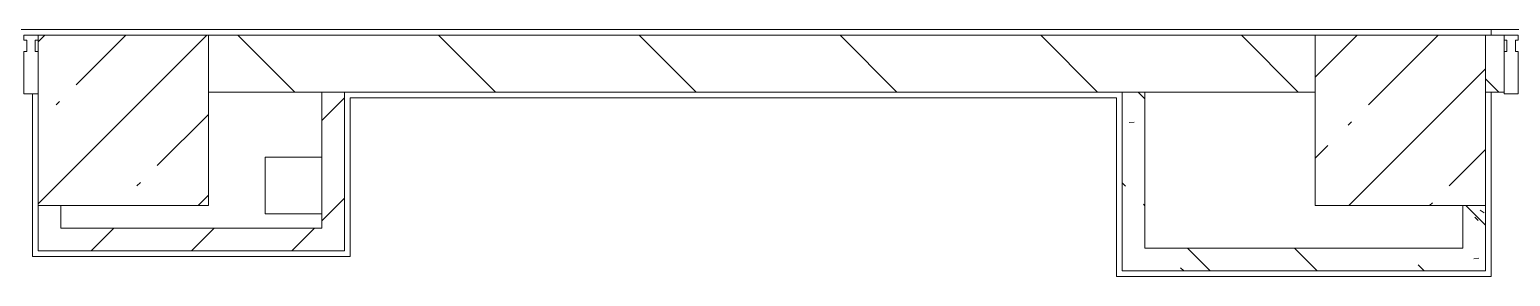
# Model space of a CAD drawing. Header units: millimetres. Extents: x 81610 to 276841, y -8553 to 29000.
# Drawn here: x 157461 to 162678, y 7050 to 7920 of the extents above; entities that cross this region are included whole.
import ezdxf

# ---------------------------------------------------------------- set-up
doc = ezdxf.new("R2010")
doc.units = ezdxf.units.MM
doc.layers.add('A-FLOR-2', color=7, linetype='Continuous', lineweight=5, true_color=0xaaaaaa)
doc.layers.add('I-WALL-6', color=7, linetype='Continuous', lineweight=5, true_color=0x787878)
for name, color, linetype, lineweight in [('A-GLAZ-CWMG-2', 7, 'Continuous', 5), ('A-WALL', 7, 'Continuous', 9), ('I-WALL-4', 7, 'Continuous', 5), ('S-COLS-3', 7, 'Continuous', 5)]:
    doc.layers.add(name, color=color, linetype=linetype, lineweight=lineweight)
pattern_1 = [(45, (149830.96, 0), (-176.7767, 176.7767), [])]
pattern_2 = [(135, (149830.96, 0), (-353.553, -353.553), [])]
pattern_3 = [(135, (149830.96, 0), (-377.17, -377.17), [533.4, -88.9, 17.78, -88.9]), (135, (149830.96, 376.94), (-377.17, -377.17), []), (50, (149830.96, 0), (637.645, -55.787), [66.675, -733.425]), (355, (149830.96, 0), (-123.35, 668.7), [53.34, -586.74]), (100.451, (149884.1, -4.65), (514.3, 612.908), [56.665, -623.315]), (46.184, (149830.96, 177.8), (948.776, -147.15), [100.01, -1100.137]), (96.636, (149910, 165.5), (830.91, 865.997), [85, -934.973]), (351.184, (149831, 177.8), (830.92, 865.99), [80.01, -880.11]), (21, (149919.86, 133.35), (530.65, -357.928), [66.675, -733.425]), (326, (149919.86, 133.35), (216.308, 644.658), [53.34, -586.74]), (71.451, (149964.1, 103.5), (746.96, 286.724), [56.665, -623.315]), (37.5, (149830.96, 0), (10.8105, 295.9426), [16.764, -562.864, 16.764, -578.866, -588.962]), (37.5, (149830.96, 0), (10.8105, 295.9426), [-1175.258, 16.764, -572.198]), (7.5, (149830.96, 0), (233.869, 350.632), [16.764, -322.834, 16.764, -549.529, -224.472]), (7.5, (149830.96, 0), (233.869, 350.632), [-905.891, 16.764, -207.708]), (327.5, (149632.7, 0), (474.568, -20.0513), [16.764, -205.486, 16.764, -676.656, -920.115]), (327.5, (149632.7, 0), (474.568, -20.0513), [-915.67, 16.764, -903.351]), (317.5, (149543.8, 0), (518.452, 88.993), [16.764, -272.161, 16.764, -443.738, -653.415]), (317.5, (149543.8, 0), (518.452, 88.993), [-749.427, 16.764, -636.65])]

# ---------------------------------------------------------------- blocks, each defined once
blk = doc.blocks.new('BSC_Колонна _Прямоугольная - 600х600-V132-1_11_3_птичка')
at = {"layer": 'S-COLS-3'}
h = blk.add_hatch(dxfattribs=at)
h.set_pattern_fill('FP_159', color=256, style=0, pattern_type=2)
h.set_pattern_definition([(45, (-7960, -7600), (-285.123, 285.123), []), (45, (-7674.88, -7600), (-285.123, 285.123), [504.031, -100.806, 16.764, -84.042])])
h.paths.add_polyline_path([(300, -300), (300, 300), (-300, 300), (-300, -300), (281.5, -300)])
for p, q in [((300, 300), (-300, 300)), ((-300, 300), (-300, -300)), ((300, -300), (300, 300)), ((-300, -300), (300, -300))]:
    blk.add_line(p, q, dxfattribs=at)
blk = doc.blocks.new('BSC_Колонна _Прямоугольная - 600х600-20441433-1_11_3_птичка')
at = {"layer": 'S-COLS-3'}
h = blk.add_hatch(dxfattribs=at)
h.set_pattern_fill('FP_171', color=256, style=0, pattern_type=2)
h.set_pattern_definition([(45, (-12460, -7600), (-285.123, 285.123), []), (45, (-12174.88, -7600), (-285.123, 285.123), [504.031, -100.806, 16.764, -84.042])])
h.paths.add_polyline_path([(-300, -300), (300, -300), (300, 300), (-300, 300), (-300, -164.8)])
for p, q in [((300, 300), (-300, 300)), ((-300, 300), (-300, -300)), ((300, -300), (300, 300)), ((-300, -300), (300, -300))]:
    blk.add_line(p, q, dxfattribs=at)
blk = doc.blocks.new('Прямоугольный импост - Импост структурный с накладкой - 190мм-32633541-1_11_3_птичка')
at = {"layer": 'A-GLAZ-CWMG-2'}
for p, q in [((0, 17), (-50, 17)), ((-50, 17), (-50, 0)), ((-50, 0), (-40, 0)), ((-40, 0), (-40, -40)), ((-10, -40), (-10, 0)), ((-10, 0), (0, 0)), ((-40, -40), (-50, -40)), ((-50, -40), (-50, -190)), ((0, -40), (-10, -40)), ((-50, -190), (0, -190))]:
    blk.add_line(p, q, dxfattribs=at)
blk = doc.blocks.new('Прямоугольный импост - Импост структурный с накладкой - 190мм-33226183-1_11_3_птичка')
at = {"layer": 'A-GLAZ-CWMG-2'}
for p, q in [((0, 190), (-50, 190)), ((-50, 190), (-50, 40)), ((0, 40), (0, 190)), ((-50, 40), (-40, 40)), ((-40, 0), (-50, 0)), ((-50, 0), (-50, -17)), ((-40, 40), (-40, 0)), ((-10, 0), (-10, 40)), ((-10, 40), (0, 40)), ((0, 0), (-10, 0)), ((0, -17), (0, 0)), ((-50, -17), (0, -17))]:
    blk.add_line(p, q, dxfattribs=at)

msp = doc.modelspace()

# ---------------------------------------------------------------- hatches: boundary and pattern name
at = {"layer": 'I-WALL-4'}
h = msp.add_hatch(dxfattribs=at)
h.set_pattern_fill('FP_75', color=256, style=0, pattern_type=2)
h.set_pattern_definition(pattern_2)
h.paths.add_polyline_path([(158550.1, 7700), (161991, 7700), (161991, 7900), (158091, 7900), (158091, 7700), (158491, 7700)])
h = msp.add_hatch(dxfattribs=at)
h.set_pattern_fill('FP_75', color=256, style=0, pattern_type=2)
h.set_pattern_definition(pattern_2)
h.paths.add_polyline_path([(162591, 7700), (162656, 7700), (162656, 7900), (162591, 7900)])
h.paths.add_polyline_path([(164161, 7700), (164561, 7700), (164561, 7900), (164096, 7894.4), (164096, 7700), (164141, 7700)])
h.paths.add_polyline_path([(165691, 7700), (166491, 7700), (166491, 7900), (165661, 7900), (165661, 7700)])
h = msp.add_hatch(dxfattribs=at)
h.set_pattern_fill('FP_87', color=256, style=0, pattern_type=2)
h.set_pattern_definition(pattern_1)
h.paths.add_polyline_path([(158571, 7140), (158571, 7700), (158491, 7700), (158491, 7140)])
h = msp.add_hatch(dxfattribs=at)
h.set_pattern_fill('FP_87', color=256, style=0, pattern_type=2)
h.set_pattern_definition(pattern_1)
h.paths.add_polyline_path([(158118.3, 7140), (158491, 7140), (158491, 7220), (157491, 7220), (157491, 7140), (158110.7, 7140)])
at = {"layer": 'I-WALL-6'}
h = msp.add_hatch(dxfattribs=at)
h.set_pattern_fill('FP_74', color=256, style=0, pattern_type=2)
h.set_pattern_definition(pattern_3)
h.paths.add_polyline_path([(161311, 7150), (161391, 7150), (161391, 7700), (161311, 7700), (161311, 7271.5)])
h = msp.add_hatch(dxfattribs=at)
h.set_pattern_fill('FP_74', color=256, style=0, pattern_type=2)
h.set_pattern_definition(pattern_3)
h.paths.add_polyline_path([(162591, 7070), (162591, 7300), (162511, 7300), (162511, 7070)])
h = msp.add_hatch(dxfattribs=at)
h.set_pattern_fill('FP_74', color=256, style=0, pattern_type=2)
h.set_pattern_definition(pattern_3)
h.paths.add_polyline_path([(161790.3, 7070), (162511, 7070), (162511, 7150), (161311, 7150), (161311, 7070)])

# ---------------------------------------------------------------- linework, layer by layer
at = {"layer": 'A-FLOR-2'}
for p, q in [((152824.2, 7920), (165571, 7920)), ((162611, 7920), (162611, 7900)), ((157471, 7120), (157471, 7693)), ((161291, 7680), (158591, 7680)), ((158591, 7680), (158591, 7120)), ((161291, 7050), (161291, 7680)), ((162611, 7700), (162611, 7050)), ((158291, 7470), (158491, 7470)), ((158291, 7270), (158291, 7470)), ((158491, 7270), (158291, 7270)), ((158591, 7120), (157471, 7120)), ((162611, 7050), (161291, 7050))]:
    msp.add_line(p, q, dxfattribs=at)
at = {"layer": 'A-WALL'}
for p, q in [((158571, 7700), (158491, 7700)), ((161391, 7700), (161311, 7700))]:
    msp.add_line(p, q, dxfattribs=at)
at = {"layer": 'I-WALL-4'}
for p, q in [((161991, 7900), (158091, 7900)), ((162656, 7900), (162591, 7900)), ((162656, 7700), (162656, 7900)), ((158091, 7700), (158491, 7700)), ((158491, 7700), (158491, 7220)), ((158571, 7140), (158571, 7700)), ((158571, 7700), (161311, 7700)), ((161311, 7700), (161311, 7070)), ((161391, 7700), (161991, 7700)), ((161391, 7150), (161391, 7700)), ((162591, 7700), (162656, 7700)), ((157491, 7300), (157491, 7140)), ((157571, 7220), (157571, 7300)), ((162511, 7300), (162511, 7150)), ((162591, 7070), (162591, 7300)), ((158491, 7220), (157571, 7220)), ((162511, 7150), (161391, 7150)), ((157491, 7140), (158571, 7140)), ((161311, 7070), (162591, 7070))]:
    msp.add_line(p, q, dxfattribs=at)

# ---------------------------------------------------------------- block references
at = {"layer": 'A-GLAZ-CWMG-2'}
msp.add_blockref('Прямоугольный импост - Импост структурный с накладкой - 190мм-32633541-1_11_3_птичка', (157491, 7883), dxfattribs=at)
at = {"layer": 'A-GLAZ-CWMG-2', "rotation": 180}
msp.add_blockref('Прямоугольный импост - Импост структурный с накладкой - 190мм-33226183-1_11_3_птичка', (162656, 7883), dxfattribs=at)
at = {"layer": 'S-COLS-3'}
for name, p in [('BSC_Колонна _Прямоугольная - 600х600-V132-1_11_3_птичка', (157791, 7600)), ('BSC_Колонна _Прямоугольная - 600х600-20441433-1_11_3_птичка', (162291, 7600))]:
    msp.add_blockref(name, p, dxfattribs=at)

doc.saveas('drawing.dxf')
